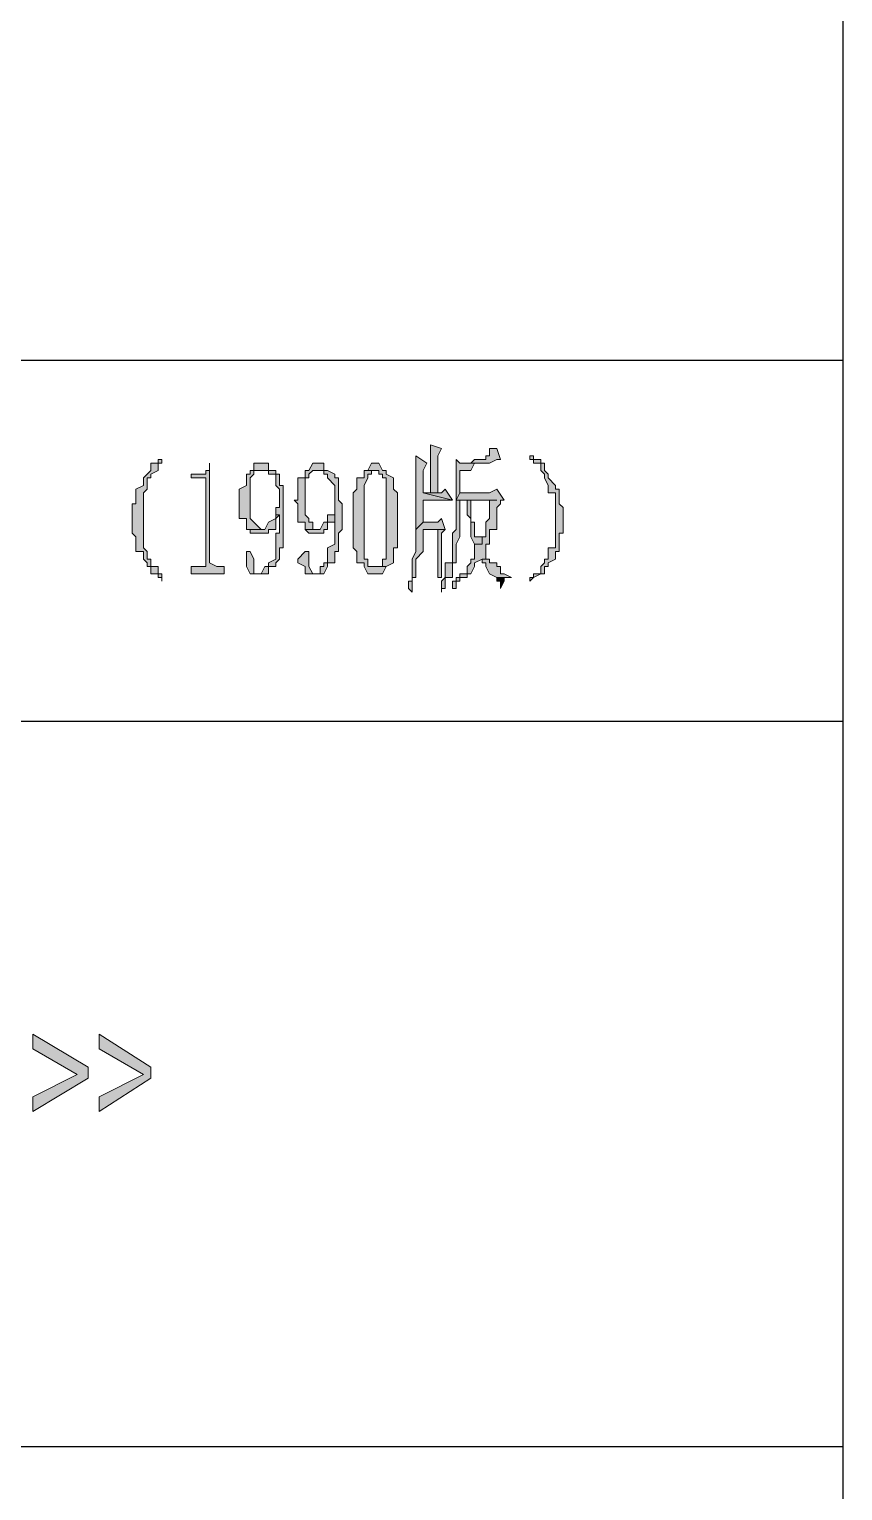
# Model space of a CAD drawing. Header units: millimetres. Extents: x 20 to 821, y 1 to 1134.
# Drawn here: x 781.4 to 821.2, y 986.9 to 1058.3 of the extents above; entities that cross this region are included whole.
import ezdxf

# ---------------------------------------------------------------- set-up
doc = ezdxf.new("R2010")
doc.units = ezdxf.units.MM
doc.layers.add('1', color=7, linetype='Continuous')

msp = doc.modelspace()

# ---------------------------------------------------------------- hatches: boundary and pattern name
h = msp.add_hatch(color=0)
h.dxf.hatch_style = 2
h.paths.add_polyline_path([(801, 1038.021732), (801, 1035.681732), (801.36, 1035.681732), (801.36, 1037.481732), (801.54, 1037.841732)])
h = msp.add_hatch(color=0)
h.dxf.hatch_style = 2
h.paths.add_polyline_path([(787.86, 1037.301732), (787.68, 1037.301732), (787.68, 1037.121732), (787.32, 1037.121732), (787.32, 1036.761732), (787.14, 1036.581732), (786.96, 1036.401732), (786.96, 1036.041732), (786.6, 1035.861732), (786.6, 1035.141732), (786.42, 1035.141732), (786.42, 1034.241732), (786.42, 1033.881732), (786.42, 1033.701732), (786.6, 1033.521732), (786.6, 1032.801732), (786.96, 1032.801732), (786.96, 1032.441732), (787.14, 1032.261732), (787.14, 1032.081732), (787.32, 1032.081732), (787.32, 1031.721732), (787.68, 1031.721732), (787.68, 1031.541732), (787.86, 1031.541732), (787.86, 1031.361732), (787.86, 1031.541732), (787.86, 1031.721732), (787.68, 1031.721732), (787.68, 1032.081732), (787.32, 1032.081732), (787.32, 1032.441732), (787.14, 1032.441732), (787.14, 1032.801732), (786.96, 1032.981732), (786.96, 1035.681732), (787.14, 1035.861732), (787.14, 1036.401732), (787.32, 1036.401732), (787.32, 1036.581732), (787.68, 1036.761732), (787.68, 1037.121732), (787.86, 1037.121732)])
h = msp.add_hatch(color=0)
h.dxf.hatch_style = 2
h.paths.add_polyline_path([(800.28, 1037.481732), (800.28, 1033.881732), (800.64, 1034.241732), (800.64, 1035.321732), (802.08, 1035.321732), (800.64, 1035.681732), (800.64, 1036.761732), (800.82, 1037.121732)])
h = msp.add_hatch(color=0)
h.dxf.hatch_style = 2
h.paths.add_polyline_path([(802.26, 1037.301732), (802.26, 1035.321732), (802.44, 1035.681732), (802.44, 1036.761732), (802.8, 1036.761732), (802.98, 1036.761732), (803.16, 1037.121732), (802.44, 1037.121732)])
h = msp.add_hatch(color=0)
h.dxf.hatch_style = 2
h.paths.add_polyline_path([(804.24, 1037.841732), (803.88, 1037.841732), (803.88, 1037.481732), (803.7, 1037.481732), (803.7, 1037.301732), (803.16, 1037.301732), (802.98, 1037.121732), (802.44, 1037.121732), (803.16, 1037.121732), (803.88, 1037.121732), (804.24, 1037.301732), (804.42, 1037.301732)])
h = msp.add_hatch(color=0)
h.dxf.hatch_style = 2
h.paths.add_polyline_path([(805.86, 1037.481732), (805.86, 1037.301732), (806.04, 1037.301732), (806.04, 1037.121732), (806.4, 1037.121732), (806.4, 1036.761732), (806.58, 1036.581732), (806.58, 1036.401732), (806.76, 1036.041732), (806.76, 1035.681732), (807.12, 1035.681732), (807.12, 1034.421732), (807.12, 1034.241732), (807.12, 1032.981732), (806.76, 1032.981732), (806.76, 1032.441732), (806.58, 1032.441732), (806.58, 1032.261732), (806.4, 1032.081732), (806.4, 1031.721732), (806.04, 1031.721732), (806.04, 1031.541732), (805.86, 1031.541732), (805.86, 1031.361732), (806.04, 1031.541732), (806.4, 1031.721732), (806.58, 1031.721732), (806.58, 1032.081732), (806.76, 1032.081732), (806.76, 1032.261732), (807.12, 1032.441732), (807.12, 1032.801732), (807.3, 1032.801732), (807.3, 1033.701732), (807.48, 1033.701732), (807.48, 1034.961732), (807.3, 1035.141732), (807.3, 1035.861732), (807.12, 1035.861732), (807.12, 1036.041732), (806.76, 1036.401732), (806.76, 1036.581732), (806.58, 1036.761732), (806.58, 1037.121732), (806.4, 1037.121732), (806.4, 1037.301732), (806.04, 1037.301732), (806.04, 1037.481732)])
h = msp.add_hatch(color=0)
h.dxf.hatch_style = 2
h.paths.add_polyline_path([(790.2, 1037.121732), (790.2, 1036.761732), (790.02, 1036.761732), (790.02, 1036.581732), (789.84, 1036.581732), (789.3, 1036.581732), (789.3, 1036.401732), (790.02, 1036.401732), (790.02, 1036.041732), (790.02, 1032.081732), (789.84, 1032.081732), (789.3, 1032.081732), (789.3, 1031.721732), (790.92, 1031.721732), (790.92, 1032.081732), (790.74, 1032.081732), (790.56, 1032.081732), (790.2, 1032.261732)])
h = msp.add_hatch(color=0)
h.dxf.hatch_style = 2
h.paths.add_polyline_path([(792.9, 1037.121732), (792.36, 1037.121732), (792.36, 1036.761732), (792.18, 1036.761732), (792.18, 1036.581732), (792, 1036.581732), (792, 1036.401732), (792, 1036.041732), (791.64, 1035.861732), (791.64, 1034.421732), (792, 1034.421732), (792, 1034.241732), (792, 1033.881732), (792.72, 1033.881732), (792.36, 1034.241732), (792.18, 1034.421732), (792.18, 1036.401732), (792.36, 1036.581732), (792.36, 1036.761732), (792.72, 1036.761732), (793.44, 1036.761732), (793.08, 1036.761732), (793.08, 1037.121732)])
h = msp.add_hatch(color=0)
h.dxf.hatch_style = 2
h.paths.add_polyline_path([(793.44, 1036.761732), (792.9, 1036.761732), (793.08, 1036.761732), (793.08, 1036.581732), (793.44, 1036.581732), (793.44, 1036.041732), (793.62, 1035.861732), (793.62, 1034.961732), (793.44, 1034.961732), (793.44, 1034.601732), (793.62, 1034.601732), (793.62, 1033.701732), (793.44, 1033.701732), (793.44, 1033.521732), (793.44, 1032.441732), (793.08, 1032.261732), (793.08, 1032.081732), (792.9, 1032.081732), (792.72, 1031.721732), (792.18, 1031.721732), (792.36, 1031.721732), (793.08, 1031.721732), (793.08, 1032.081732), (793.44, 1032.081732), (793.44, 1032.261732), (793.62, 1032.441732), (793.62, 1032.981732), (793.8, 1032.981732), (793.8, 1036.041732), (793.62, 1036.041732), (793.62, 1036.581732), (793.44, 1036.581732)])
h = msp.add_hatch(color=0)
h.dxf.hatch_style = 2
h.paths.add_polyline_path([(795.6, 1037.121732), (795.24, 1037.121732), (795.06, 1036.761732), (794.88, 1036.761732), (794.88, 1036.581732), (794.88, 1036.401732), (794.52, 1036.401732), (794.52, 1035.321732), (794.34, 1035.321732), (794.52, 1035.141732), (794.52, 1034.241732), (794.88, 1034.241732), (794.88, 1033.881732), (795.6, 1033.881732), (795.24, 1033.881732), (795.24, 1034.241732), (795.06, 1034.241732), (795.06, 1034.421732), (794.88, 1034.601732), (794.88, 1036.401732), (795.06, 1036.401732), (795.06, 1036.581732), (795.24, 1036.761732), (795.96, 1036.761732), (795.78, 1036.761732), (795.78, 1037.121732)])
h = msp.add_hatch(color=0)
h.dxf.hatch_style = 2
h.paths.add_polyline_path([(795.96, 1036.761732), (795.6, 1036.761732), (795.78, 1036.761732), (795.78, 1036.581732), (795.96, 1036.581732), (795.96, 1036.401732), (796.32, 1036.041732), (796.32, 1034.601732), (795.96, 1034.601732), (796.32, 1034.601732), (796.32, 1034.421732), (796.32, 1033.701732), (796.32, 1033.521732), (796.32, 1033.161732), (795.96, 1032.981732), (795.96, 1032.261732), (795.78, 1032.261732), (795.78, 1032.081732), (795.6, 1032.081732), (795.6, 1031.721732), (795.24, 1031.721732), (794.88, 1031.721732), (795.06, 1031.721732), (795.78, 1031.721732), (795.96, 1032.081732), (795.96, 1032.261732), (796.32, 1032.261732), (796.32, 1032.801732), (796.5, 1032.801732), (796.5, 1033.701732), (796.68, 1033.881732), (796.68, 1035.141732), (796.5, 1035.321732), (796.5, 1036.401732), (796.32, 1036.401732), (796.32, 1036.581732)])
h = msp.add_hatch(color=0)
h.dxf.hatch_style = 2
h.paths.add_polyline_path([(797.76, 1036.761732), (797.76, 1036.401732), (797.4, 1036.401732), (797.4, 1035.861732), (797.22, 1035.681732), (797.22, 1032.981732), (797.4, 1032.801732), (797.4, 1032.261732), (797.76, 1032.261732), (797.76, 1032.081732), (797.94, 1031.721732), (798.66, 1031.721732), (798.84, 1032.081732), (797.94, 1032.081732), (797.94, 1032.261732), (797.94, 1032.441732), (797.76, 1032.441732), (797.76, 1036.041732), (797.94, 1036.401732), (797.94, 1036.581732), (798.12, 1036.581732), (798.12, 1036.761732), (798.48, 1036.761732)])
h = msp.add_hatch(color=0)
h.dxf.hatch_style = 2
h.paths.add_polyline_path([(798.48, 1037.121732), (798.12, 1037.121732), (797.94, 1036.761732), (797.76, 1036.761732), (798.48, 1036.761732), (798.48, 1036.581732), (798.66, 1036.581732), (798.66, 1036.401732), (798.84, 1036.401732), (798.84, 1034.421732), (798.84, 1034.241732), (798.84, 1032.441732), (798.66, 1032.441732), (798.66, 1032.081732), (798.48, 1032.081732), (798.84, 1032.081732), (799.2, 1032.261732), (799.2, 1032.981732), (799.38, 1032.981732), (799.38, 1035.681732), (799.2, 1035.861732), (799.2, 1036.401732), (798.84, 1036.581732), (798.84, 1036.761732), (798.66, 1036.761732)])
h = msp.add_hatch(color=0)
h.dxf.hatch_style = 2
h.paths.add_polyline_path([(801.72, 1035.861732), (801.54, 1035.681732), (800.64, 1035.681732), (802.08, 1035.321732)])
h = msp.add_hatch(color=0)
h.dxf.hatch_style = 2
h.paths.add_polyline_path([(804.24, 1035.861732), (803.88, 1035.681732), (802.44, 1035.681732), (802.26, 1035.321732), (804.24, 1035.321732), (803.88, 1035.321732), (803.88, 1034.421732), (803.7, 1034.241732), (803.7, 1033.521732), (803.52, 1033.521732), (803.52, 1033.161732), (803.16, 1033.161732), (803.16, 1032.441732), (802.98, 1032.441732), (802.98, 1032.261732), (802.8, 1032.081732), (802.8, 1031.721732), (802.44, 1031.721732), (802.44, 1031.541732), (802.26, 1031.541732), (802.26, 1031.361732), (802.08, 1031.361732), (802.08, 1031.001732), (802.26, 1031.001732), (802.26, 1031.361732), (802.44, 1031.361732), (802.44, 1031.541732), (802.8, 1031.541732), (802.8, 1031.721732), (802.98, 1031.721732), (803.16, 1032.081732), (803.16, 1032.261732), (803.52, 1032.441732), (803.7, 1032.441732), (803.7, 1032.801732), (803.7, 1033.161732), (803.88, 1033.161732), (803.88, 1033.881732), (804.24, 1033.881732), (804.24, 1034.961732), (804.42, 1035.141732), (804.42, 1035.321732), (804.6, 1035.321732)])
h = msp.add_hatch(color=0)
h.dxf.hatch_style = 2
h.paths.add_polyline_path([(802.26, 1035.321732), (802.26, 1033.881732), (802.08, 1033.701732), (802.08, 1032.261732), (801.72, 1032.261732), (801.72, 1031.541732), (801.54, 1031.361732), (801.54, 1030.821732), (801.54, 1031.001732), (801.72, 1031.001732), (801.72, 1031.361732), (801.72, 1031.541732), (802.08, 1031.541732), (802.08, 1032.261732), (802.26, 1032.261732), (802.26, 1033.161732), (802.44, 1033.521732), (802.44, 1035.321732), (802.8, 1035.321732), (804.24, 1035.321732)])
h = msp.add_hatch(color=0)
h.dxf.hatch_style = 2
h.paths.add_polyline_path([(802.8, 1035.321732), (802.8, 1034.601732), (802.98, 1034.421732), (802.98, 1033.521732), (803.16, 1033.161732), (803.52, 1033.161732), (803.52, 1033.521732), (803.16, 1033.521732), (803.16, 1033.701732), (803.16, 1034.241732), (802.98, 1034.241732), (802.98, 1034.421732), (802.98, 1034.601732), (802.98, 1035.321732)])
h = msp.add_hatch(color=0)
h.dxf.hatch_style = 2
h.paths.add_polyline_path([(793.44, 1034.601732), (793.44, 1034.421732), (793.08, 1034.241732), (792.9, 1033.881732), (792.18, 1033.881732), (792.18, 1033.701732), (793.08, 1033.701732), (793.08, 1033.881732), (793.44, 1033.881732), (793.44, 1034.241732), (793.44, 1034.421732), (793.62, 1034.601732)])
h = msp.add_hatch(color=0)
h.dxf.hatch_style = 2
h.paths.add_polyline_path([(795.96, 1034.601732), (795.96, 1034.241732), (795.78, 1034.241732), (795.6, 1033.881732), (794.88, 1033.881732), (795.06, 1033.701732), (795.78, 1033.701732), (795.78, 1033.881732), (795.96, 1033.881732), (795.96, 1034.241732), (796.32, 1034.241732), (796.32, 1034.421732), (796.32, 1034.601732)])
h = msp.add_hatch(color=0)
h.dxf.hatch_style = 2
h.paths.add_polyline_path([(801.54, 1034.421732), (801.36, 1034.241732), (800.64, 1034.241732), (800.28, 1033.881732), (800.28, 1032.801732), (800.1, 1032.441732), (800.1, 1031.361732), (799.92, 1031.361732), (799.92, 1031.001732), (800.1, 1030.821732), (800.1, 1031.001732), (800.1, 1031.541732), (800.28, 1031.541732), (800.28, 1032.441732), (800.64, 1032.801732), (800.64, 1033.881732), (801.36, 1033.881732), (801.72, 1033.881732)])
h = msp.add_hatch(color=0)
h.dxf.hatch_style = 2
h.paths.add_polyline_path([(801.72, 1033.881732), (801.36, 1033.881732), (801.36, 1031.541732), (801.54, 1031.541732), (801.54, 1031.721732), (801.54, 1033.701732)])
h = msp.add_hatch(color=0)
h.dxf.hatch_style = 2
h.paths.add_polyline_path([(792.18, 1032.801732), (792, 1032.801732), (792, 1032.441732), (792, 1032.081732), (792.18, 1031.721732), (792.72, 1031.721732), (792.36, 1031.721732), (792.36, 1032.441732)])
h = msp.add_hatch(color=0)
h.dxf.hatch_style = 2
h.paths.add_polyline_path([(794.88, 1032.801732), (794.52, 1032.441732), (794.52, 1032.261732), (794.88, 1032.081732), (794.88, 1031.721732), (795.24, 1031.721732), (795.06, 1032.081732), (795.06, 1032.801732)])
h = msp.add_hatch(color=0)
h.dxf.hatch_style = 2
h.paths.add_polyline_path([(803.7, 1032.441732), (803.52, 1032.441732), (803.52, 1032.261732), (803.7, 1032.261732), (803.7, 1032.081732), (803.88, 1031.721732), (804.24, 1031.541732), (804.96, 1031.541732), (804.6, 1031.721732), (804.42, 1031.721732), (804.42, 1032.081732), (804.24, 1032.081732), (804.24, 1032.261732), (803.88, 1032.261732), (803.88, 1032.441732)])
h = msp.add_hatch(color=0)
h.dxf.hatch_style = 2
h.paths.add_polyline_path([(804.24, 1031.541732), (804.24, 1031.361732), (804.42, 1031.361732), (804.42, 1031.001732), (804.6, 1031.361732), (804.6, 1031.541732), (804.96, 1031.541732)])
h = msp.add_hatch(color=0)
h.dxf.hatch_style = 2
h.paths.add_polyline_path([(781.56, 1009.221732), (781.56, 1008.501732), (783.72, 1007.241732), (781.56, 1006.161732), (781.56, 1005.441732), (784.26, 1007.061732), (784.26, 1007.601732)])
h = msp.add_hatch(color=0)
h.dxf.hatch_style = 2
h.paths.add_polyline_path([(784.8, 1009.221732), (784.8, 1008.501732), (786.96, 1007.241732), (784.8, 1006.161732), (784.8, 1005.441732), (787.32, 1007.061732), (787.32, 1007.601732)])

# ---------------------------------------------------------------- linework, layer by layer
at = {"layer": '1', "color": 0, "lineweight": 25}
for points in [[(20.16, 1133.601732), (821.16, 1133.601732), (821.16, 0.501732), (20.16, 0.501732), (20.16, 1133.601732)], [(557.64, 1042.161732), (821.16, 1042.161732)], [(557.64, 1024.521732), (821.16, 1024.521732)], [(557.64, 989.061732), (821.16, 989.061732)]]:
    msp.add_lwpolyline(points, dxfattribs=at)
at = {"layer": '1', "color": 0, "lineweight": 5}
for points in [[(801, 1038.021732), (801, 1035.681732), (801.36, 1035.681732), (801.36, 1037.481732), (801.54, 1037.841732), (801, 1038.021732)], [(787.86, 1037.301732), (787.68, 1037.301732), (787.68, 1037.121732), (787.32, 1037.121732), (787.32, 1036.761732), (787.14, 1036.581732), (786.96, 1036.401732), (786.96, 1036.041732), (786.6, 1035.861732), (786.6, 1035.141732), (786.42, 1035.141732), (786.42, 1034.241732), (786.42, 1033.881732), (786.42, 1033.701732), (786.6, 1033.521732), (786.6, 1032.801732), (786.96, 1032.801732), (786.96, 1032.441732), (787.14, 1032.261732), (787.14, 1032.081732), (787.32, 1032.081732), (787.32, 1031.721732), (787.68, 1031.721732), (787.68, 1031.541732), (787.86, 1031.541732), (787.86, 1031.361732), (787.86, 1031.541732), (787.86, 1031.721732), (787.68, 1031.721732), (787.68, 1032.081732), (787.32, 1032.081732), (787.32, 1032.441732), (787.14, 1032.441732), (787.14, 1032.801732), (786.96, 1032.981732), (786.96, 1035.681732), (787.14, 1035.861732), (787.14, 1036.401732), (787.32, 1036.401732), (787.32, 1036.581732), (787.68, 1036.761732), (787.68, 1037.121732), (787.86, 1037.121732), (787.86, 1037.301732)], [(800.28, 1037.481732), (800.28, 1033.881732), (800.64, 1034.241732), (800.64, 1035.321732), (802.08, 1035.321732), (800.64, 1035.681732), (800.64, 1036.761732), (800.82, 1037.121732), (800.28, 1037.481732)], [(802.26, 1037.301732), (802.26, 1035.321732), (802.44, 1035.681732), (802.44, 1036.761732), (802.8, 1036.761732), (802.98, 1036.761732), (803.16, 1037.121732), (802.44, 1037.121732), (802.26, 1037.301732)], [(804.24, 1037.841732), (803.88, 1037.841732), (803.88, 1037.481732), (803.7, 1037.481732), (803.7, 1037.301732), (803.16, 1037.301732), (802.98, 1037.121732), (802.44, 1037.121732), (803.16, 1037.121732), (803.88, 1037.121732), (803.88, 1037.121732), (804.24, 1037.301732), (804.42, 1037.301732), (804.24, 1037.841732)], [(805.86, 1037.481732), (805.86, 1037.301732), (806.04, 1037.301732), (806.04, 1037.121732), (806.4, 1037.121732), (806.4, 1036.761732), (806.58, 1036.581732), (806.58, 1036.401732), (806.76, 1036.041732), (806.76, 1035.681732), (807.12, 1035.681732), (807.12, 1034.421732), (807.12, 1034.241732), (807.12, 1032.981732), (806.76, 1032.981732), (806.76, 1032.441732), (806.58, 1032.441732), (806.58, 1032.261732), (806.4, 1032.081732), (806.4, 1031.721732), (806.04, 1031.721732), (806.04, 1031.541732), (805.86, 1031.541732), (805.86, 1031.361732), (806.04, 1031.541732), (806.4, 1031.721732), (806.58, 1031.721732), (806.58, 1032.081732), (806.76, 1032.081732), (806.76, 1032.261732), (807.12, 1032.441732), (807.12, 1032.801732), (807.3, 1032.801732), (807.3, 1033.701732), (807.48, 1033.701732), (807.48, 1034.961732), (807.3, 1035.141732), (807.3, 1035.861732), (807.12, 1035.861732), (807.12, 1036.041732), (806.76, 1036.401732), (806.76, 1036.581732), (806.58, 1036.761732), (806.58, 1037.121732), (806.4, 1037.121732), (806.4, 1037.301732), (806.04, 1037.301732), (806.04, 1037.481732), (805.86, 1037.481732)], [(790.2, 1037.121732), (790.2, 1036.761732), (790.02, 1036.761732), (790.02, 1036.581732), (789.84, 1036.581732), (789.3, 1036.581732), (789.3, 1036.401732), (790.02, 1036.401732), (790.02, 1036.041732), (790.02, 1032.081732), (789.84, 1032.081732), (789.3, 1032.081732), (789.3, 1031.721732), (790.92, 1031.721732), (790.92, 1032.081732), (790.74, 1032.081732), (790.56, 1032.081732), (790.2, 1032.261732), (790.2, 1037.121732)], [(792.9, 1037.121732), (792.36, 1037.121732), (792.36, 1036.761732), (792.18, 1036.761732), (792.18, 1036.581732), (792, 1036.581732), (792, 1036.401732), (792, 1036.041732), (791.64, 1035.861732), (791.64, 1034.421732), (792, 1034.421732), (792, 1034.241732), (792, 1033.881732), (792.72, 1033.881732), (792.36, 1034.241732), (792.18, 1034.421732), (792.18, 1036.401732), (792.36, 1036.581732), (792.36, 1036.761732), (792.72, 1036.761732), (793.44, 1036.761732), (793.08, 1036.761732), (793.08, 1037.121732), (792.9, 1037.121732)], [(793.44, 1036.761732), (792.9, 1036.761732), (793.08, 1036.761732), (793.08, 1036.581732), (793.44, 1036.581732), (793.44, 1036.041732), (793.62, 1035.861732), (793.62, 1034.961732), (793.44, 1034.961732), (793.44, 1034.601732), (793.62, 1034.601732), (793.62, 1033.701732), (793.44, 1033.701732), (793.44, 1033.521732), (793.44, 1032.441732), (793.08, 1032.261732), (793.08, 1032.081732), (792.9, 1032.081732), (792.72, 1031.721732), (792.18, 1031.721732), (792.36, 1031.721732), (793.08, 1031.721732), (793.08, 1032.081732), (793.44, 1032.081732), (793.44, 1032.261732), (793.62, 1032.441732), (793.62, 1032.981732), (793.8, 1032.981732), (793.8, 1036.041732), (793.62, 1036.041732), (793.62, 1036.581732), (793.44, 1036.581732), (793.44, 1036.761732)], [(795.6, 1037.121732), (795.24, 1037.121732), (795.06, 1036.761732), (794.88, 1036.761732), (794.88, 1036.581732), (794.88, 1036.401732), (794.52, 1036.401732), (794.52, 1035.321732), (794.34, 1035.321732), (794.52, 1035.141732), (794.52, 1034.241732), (794.88, 1034.241732), (794.88, 1033.881732), (795.6, 1033.881732), (795.24, 1033.881732), (795.24, 1034.241732), (795.06, 1034.241732), (795.06, 1034.421732), (794.88, 1034.601732), (794.88, 1036.401732), (795.06, 1036.401732), (795.06, 1036.581732), (795.24, 1036.761732), (795.96, 1036.761732), (795.78, 1036.761732), (795.78, 1037.121732), (795.6, 1037.121732)], [(795.96, 1036.761732), (795.6, 1036.761732), (795.78, 1036.761732), (795.78, 1036.581732), (795.96, 1036.581732), (795.96, 1036.401732), (796.32, 1036.041732), (796.32, 1034.601732), (795.96, 1034.601732), (796.32, 1034.601732), (796.32, 1034.421732), (796.32, 1033.701732), (796.32, 1033.521732), (796.32, 1033.161732), (795.96, 1032.981732), (795.96, 1032.261732), (795.78, 1032.261732), (795.78, 1032.081732), (795.6, 1032.081732), (795.6, 1031.721732), (795.24, 1031.721732), (794.88, 1031.721732), (795.06, 1031.721732), (795.78, 1031.721732), (795.96, 1032.081732), (795.96, 1032.261732), (796.32, 1032.261732), (796.32, 1032.801732), (796.5, 1032.801732), (796.5, 1033.701732), (796.68, 1033.881732), (796.68, 1035.141732), (796.5, 1035.321732), (796.5, 1036.401732), (796.32, 1036.401732), (796.32, 1036.581732), (795.96, 1036.761732)], [(797.76, 1036.761732), (797.76, 1036.401732), (797.4, 1036.401732), (797.4, 1035.861732), (797.22, 1035.681732), (797.22, 1032.981732), (797.4, 1032.801732), (797.4, 1032.801732), (797.4, 1032.261732), (797.76, 1032.261732), (797.76, 1032.081732), (797.94, 1031.721732), (798.66, 1031.721732), (798.84, 1032.081732), (797.94, 1032.081732), (797.94, 1032.261732), (797.94, 1032.441732), (797.76, 1032.441732), (797.76, 1036.041732), (797.94, 1036.401732), (797.94, 1036.581732), (798.12, 1036.581732), (798.12, 1036.761732), (798.48, 1036.761732), (797.76, 1036.761732)], [(798.48, 1037.121732), (798.12, 1037.121732), (797.94, 1036.761732), (797.76, 1036.761732), (798.48, 1036.761732), (798.48, 1036.581732), (798.66, 1036.581732), (798.66, 1036.401732), (798.84, 1036.401732), (798.84, 1034.421732), (798.84, 1034.241732), (798.84, 1032.441732), (798.66, 1032.441732), (798.66, 1032.081732), (798.48, 1032.081732), (798.84, 1032.081732), (799.2, 1032.261732), (799.2, 1032.981732), (799.38, 1032.981732), (799.38, 1035.681732), (799.2, 1035.861732), (799.2, 1036.401732), (798.84, 1036.581732), (798.84, 1036.761732), (798.66, 1036.761732), (798.48, 1037.121732)], [(801.72, 1035.861732), (801.54, 1035.681732), (800.64, 1035.681732), (802.08, 1035.321732), (801.72, 1035.861732)], [(804.24, 1035.861732), (803.88, 1035.681732), (802.44, 1035.681732), (802.26, 1035.321732), (804.24, 1035.321732), (803.88, 1035.321732), (803.88, 1034.421732), (803.7, 1034.241732), (803.7, 1033.521732), (803.52, 1033.521732), (803.52, 1033.161732), (803.16, 1033.161732), (803.16, 1032.441732), (802.98, 1032.441732), (802.98, 1032.261732), (802.8, 1032.081732), (802.8, 1031.721732), (802.44, 1031.721732), (802.44, 1031.541732), (802.26, 1031.541732), (802.26, 1031.361732), (802.08, 1031.361732), (802.08, 1031.001732), (802.26, 1031.001732), (802.26, 1031.361732), (802.44, 1031.361732), (802.44, 1031.541732), (802.8, 1031.541732), (802.8, 1031.721732), (802.98, 1031.721732), (803.16, 1032.081732), (803.16, 1032.261732), (803.52, 1032.441732), (803.7, 1032.441732), (803.7, 1032.801732), (803.7, 1033.161732), (803.88, 1033.161732), (803.88, 1033.881732), (804.24, 1033.881732), (804.24, 1034.961732), (804.42, 1035.141732), (804.42, 1035.321732), (804.6, 1035.321732), (804.24, 1035.861732)], [(802.26, 1035.321732), (802.26, 1033.881732), (802.08, 1033.701732), (802.08, 1032.261732), (801.72, 1032.261732), (801.72, 1031.541732), (801.54, 1031.361732), (801.54, 1030.821732), (801.54, 1031.001732), (801.72, 1031.001732), (801.72, 1031.361732), (801.72, 1031.541732), (802.08, 1031.541732), (802.08, 1032.261732), (802.26, 1032.261732), (802.26, 1033.161732), (802.44, 1033.521732), (802.44, 1035.321732), (802.8, 1035.321732), (804.24, 1035.321732), (802.26, 1035.321732)], [(802.8, 1035.321732), (802.8, 1034.601732), (802.98, 1034.421732), (802.98, 1033.521732), (803.16, 1033.161732), (803.52, 1033.161732), (803.52, 1033.521732), (803.16, 1033.521732), (803.16, 1033.701732), (803.16, 1034.241732), (802.98, 1034.241732), (802.98, 1034.421732), (802.98, 1034.601732), (802.98, 1035.321732), (802.8, 1035.321732)], [(793.44, 1034.601732), (793.44, 1034.421732), (793.08, 1034.241732), (792.9, 1033.881732), (792.18, 1033.881732), (792.18, 1033.701732), (793.08, 1033.701732), (793.08, 1033.881732), (793.44, 1033.881732), (793.44, 1034.241732), (793.44, 1034.421732), (793.62, 1034.601732), (793.44, 1034.601732)], [(795.96, 1034.601732), (795.96, 1034.241732), (795.78, 1034.241732), (795.6, 1033.881732), (794.88, 1033.881732), (795.06, 1033.701732), (795.78, 1033.701732), (795.78, 1033.881732), (795.96, 1033.881732), (795.96, 1034.241732), (796.32, 1034.241732), (796.32, 1034.421732), (796.32, 1034.601732), (795.96, 1034.601732)], [(801.54, 1034.421732), (801.36, 1034.241732), (800.64, 1034.241732), (800.28, 1033.881732), (800.28, 1032.801732), (800.1, 1032.441732), (800.1, 1031.361732), (799.92, 1031.361732), (799.92, 1031.001732), (800.1, 1030.821732), (800.1, 1031.001732), (800.1, 1031.001732), (800.1, 1031.541732), (800.28, 1031.541732), (800.28, 1032.441732), (800.64, 1032.801732), (800.64, 1033.881732), (801.36, 1033.881732), (801.72, 1033.881732), (801.54, 1034.421732)], [(801.72, 1033.881732), (801.36, 1033.881732), (801.36, 1031.541732), (801.54, 1031.541732), (801.54, 1031.721732), (801.54, 1033.701732), (801.72, 1033.881732)], [(792.18, 1032.801732), (792, 1032.801732), (792, 1032.441732), (792, 1032.081732), (792.18, 1031.721732), (792.72, 1031.721732), (792.36, 1031.721732), (792.36, 1032.441732), (792.18, 1032.801732)], [(794.88, 1032.801732), (794.52, 1032.441732), (794.52, 1032.261732), (794.88, 1032.081732), (794.88, 1031.721732), (795.24, 1031.721732), (795.06, 1032.081732), (795.06, 1032.801732), (794.88, 1032.801732)], [(803.7, 1032.441732), (803.52, 1032.441732), (803.52, 1032.261732), (803.7, 1032.261732), (803.7, 1032.081732), (803.88, 1031.721732), (804.24, 1031.541732), (804.96, 1031.541732), (804.6, 1031.721732), (804.42, 1031.721732), (804.42, 1032.081732), (804.24, 1032.081732), (804.24, 1032.261732), (803.88, 1032.261732), (803.88, 1032.441732), (803.7, 1032.441732)], [(804.24, 1031.541732), (804.24, 1031.361732), (804.42, 1031.361732), (804.42, 1031.001732), (804.6, 1031.361732), (804.6, 1031.541732), (804.96, 1031.541732), (804.24, 1031.541732)], [(781.56, 1009.221732), (781.56, 1008.501732), (783.72, 1007.241732), (781.56, 1006.161732), (781.56, 1005.441732), (784.26, 1007.061732), (784.26, 1007.601732), (781.56, 1009.221732)], [(784.8, 1009.221732), (784.8, 1008.501732), (786.96, 1007.241732), (784.8, 1006.161732), (784.8, 1005.441732), (787.32, 1007.061732), (787.32, 1007.601732), (784.8, 1009.221732)]]:
    msp.add_lwpolyline(points, dxfattribs=at)

doc.saveas('drawing.dxf')
